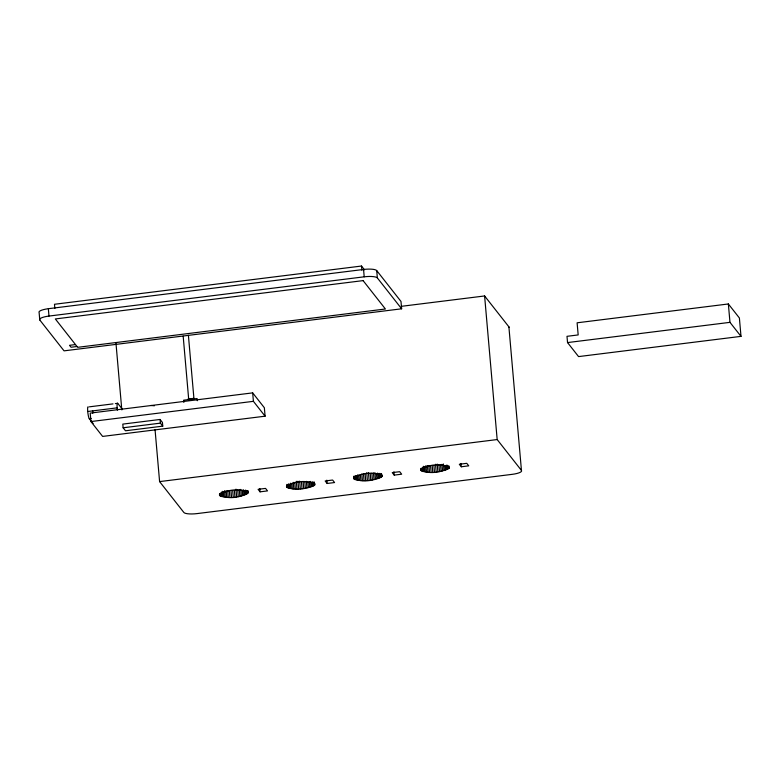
<?xml version="1.0" encoding="UTF-8"?>
<svg xmlns="http://www.w3.org/2000/svg" width="780" height="780" viewBox="0 0 780 780"><rect width="100%" height="100%" fill="white"/><g stroke="black" fill="none" stroke-linecap="round" stroke-linejoin="round"><path stroke-width="1.17" d="M248.079 492.765L248.089 492.356C239.889 488.241 226.649 489.352 219.355 494.91C227.224 499.541 240.503 497.864 248.079 492.765L247.894 490.561M382.024 476.473L382.239 475.654C374.039 471.529 360.799 472.641 353.506 478.198C361.374 482.956 374 480.841 382.024 476.473L381.829 474.269M449.104 468.127L449.319 467.298C441.119 463.183 427.879 464.285 420.586 469.843C428.454 474.601 441.08 472.485 449.104 468.127L448.909 465.913M314.545 485.257L315.169 484C306.969 479.885 293.728 480.997 286.426 486.554C294.197 491.4 306.325 488.923 314.545 485.257L314.252 481.952M364.465 269.802L361.51 266.038L54.483 304.278L54.853 308.48M48.34 308.714L363.558 269.461A11.388 2.701 -5 0 1 376.711 270.572L400.988 301.45L401.632 308.802L64.048 350.854L39.77 319.966L39.127 312.614A11.388 2.701 -5 0 1 48.34 308.714L48.984 316.066A11.388 2.701 -5 0 0 39.77 319.966M48.984 316.066L364.202 276.812A11.388 2.701 -5 0 1 377.354 277.924L401.632 308.802M75.475 344.575L69.517 345.316L71.029 347.236L76.986 346.495M401.417 306.316L484.604 295.961L508.892 326.84A11.388 2.701 -5 0 1 509.018 327.541M728.364 303.966L577.112 322.803L578.175 334.932L566.992 336.326L567.538 342.576L578.565 356.596L741 336.365L739.391 317.986L728.364 303.966L729.973 322.345L741 336.365M567.538 342.576L729.973 322.345M89.446 406.819L112.993 403.884M115.352 403.591L117.702 403.299L121.514 408.135A6.074 0.907 82.9 0 1 122.109 409.588M93.103 423.56L89.29 418.723A6.074 0.907 82.9 0 1 87.731 411.508L117.166 407.843A6.074 0.907 82.9 0 1 117.702 403.299M187.931 399.087L193.889 398.346M252.671 392.876L90.207 413.107L90.938 421.561L102.619 436.42L265.093 416.188L264.352 407.735L252.671 392.876L253.412 401.329L265.093 416.188M89.29 418.723L91.231 418.48M90.938 421.561L253.412 401.329M160.066 419.465L122.801 424.106L123.123 427.781L125.492 430.784L162.757 426.143L162.435 422.468L160.066 419.465L160.387 423.14L162.757 426.143M123.123 427.781L160.387 423.14M159.598 481.601L497.172 439.559L521.45 470.438A11.388 2.701 -5 0 1 512.236 474.337L197.018 513.601A11.388 2.701 -5 0 1 183.875 512.489L159.598 481.601L155.054 429.712M260.052 491.829L267.511 490.903L265.541 488.397L258.092 489.323L260.052 491.829L259.769 488.524M327.132 483.473L334.581 482.547L332.611 480.041L325.162 480.967L327.132 483.473L326.84 480.168M394.212 475.118L401.661 474.191L399.691 471.685L392.243 472.622L394.212 475.118L393.919 471.812M461.282 466.772L468.741 465.835L466.772 463.33L459.313 464.266L461.282 466.772L460.99 463.456M150.793 405.473L154.411 405.776M508.892 326.84L521.45 470.438M484.604 295.961L497.172 439.559M448.5 466.342L448.695 468.546M447.808 465.67L448.1 468.985M446.93 464.997L447.31 469.404M445.975 465.406L446.355 469.823M444.853 465.806L445.244 470.223M443.401 463.983L443.976 470.594M442.016 464.334L442.591 470.944M440.515 464.646L441.1 471.266M438.935 464.929L439.52 471.549M437.2 464.071L437.873 471.793M435.513 464.266L436.186 471.988M433.904 465.523L434.479 472.134M432.208 465.621L432.783 472.241M430.54 465.68L431.125 472.29M428.932 465.68L429.507 472.29M427.391 465.631L427.976 472.241M425.958 465.533L426.533 472.144M424.739 466.489L425.217 471.998M423.55 466.294L424.037 471.802M422.623 467.152L423.004 471.569M421.853 467.981L422.146 471.286M421.268 468.76L421.463 470.964M420.781 468.409L420.976 470.623M376.711 270.572L377.354 277.924M363.558 269.461L364.202 276.812M381.332 473.596L381.625 476.902M380.728 474.026L381.02 477.331M379.85 473.353L380.24 477.76M361.51 266.038L361.871 270.241M378.895 473.762L379.285 478.179M377.686 473.06L378.163 478.579M376.418 473.44L376.906 478.949M374.936 472.69L375.521 479.3M373.444 473.002L374.02 479.622M371.865 473.284L372.44 479.905M370.217 473.528L370.793 480.148M368.433 472.622L369.106 480.344M366.736 472.777L367.409 480.49M365.128 473.977L365.713 480.597M363.47 474.035L364.046 480.646M361.852 474.035L362.437 480.646M360.418 475.088L360.896 480.597M358.976 474.991L359.463 480.499M357.659 474.835L358.137 480.353M356.577 475.751L356.957 480.158M355.543 475.507L355.933 479.915M354.783 476.327L355.066 479.642M354.101 476.014L354.383 479.32M353.701 476.765L353.896 478.978M313.657 482.381L313.95 485.686M312.78 481.709L313.16 486.115M311.825 482.118L312.205 486.535M310.606 481.416L311.093 486.925M309.348 481.796L309.826 487.305M307.954 482.147L308.441 487.656M306.365 481.357L306.95 487.978M304.785 481.64L305.36 488.26M303.137 481.884L303.722 488.494M301.46 482.079L302.035 488.699M299.656 481.133L300.329 488.845M297.96 481.231L298.633 488.953M296.293 481.279L296.965 489.002M294.781 482.391L295.357 489.002M293.241 482.342L293.826 488.953M291.905 483.346L292.383 488.855M290.579 483.19L291.067 488.709M289.497 484.097L289.887 488.514M288.473 483.863L288.853 488.27M287.703 484.682L287.995 487.997M287.02 484.37L287.313 487.675M286.63 485.121L286.816 487.325M247.679 490.981L247.874 493.184M247.28 491.41L247.465 493.613M246.577 490.737L246.87 494.042M245.7 490.055L246.09 494.471M244.745 490.474L245.134 494.881M243.535 489.772L244.013 495.281M242.268 490.152L242.755 495.661M240.786 489.392L241.361 496.012M239.294 489.713L239.87 496.334M237.715 489.996L238.29 496.606M235.97 489.138L236.642 496.85M234.38 490.435L234.955 497.055M232.674 490.591L233.259 497.201M230.977 490.688L231.562 497.308M229.31 490.737L229.895 497.357M227.701 490.747L228.277 497.357M226.171 490.698L226.746 497.308M224.728 490.591L225.313 497.211M223.509 491.546L223.987 497.065M222.329 491.351L222.807 496.87M221.393 492.219L221.783 496.626M220.633 493.038L220.916 496.343M220.048 493.828L220.233 496.031M219.55 493.477L219.745 495.68M197.281 400.725L197.086 398.522L183.671 400.189L183.865 402.392M188.399 335.302L194.005 399.409M183.173 336.17L188.78 400.286M115.986 343.317L121.807 409.851M117.166 407.843L117.37 410.192M92.781 413.254L92.576 410.904A6.074 0.907 82.9 0 0 92.742 412.474M87.731 411.508A6.074 0.907 82.9 0 1 88.267 406.965M363.1 280.615L55.331 318.942L77.649 347.324L385.408 308.997L363.1 280.615"/></g></svg>
